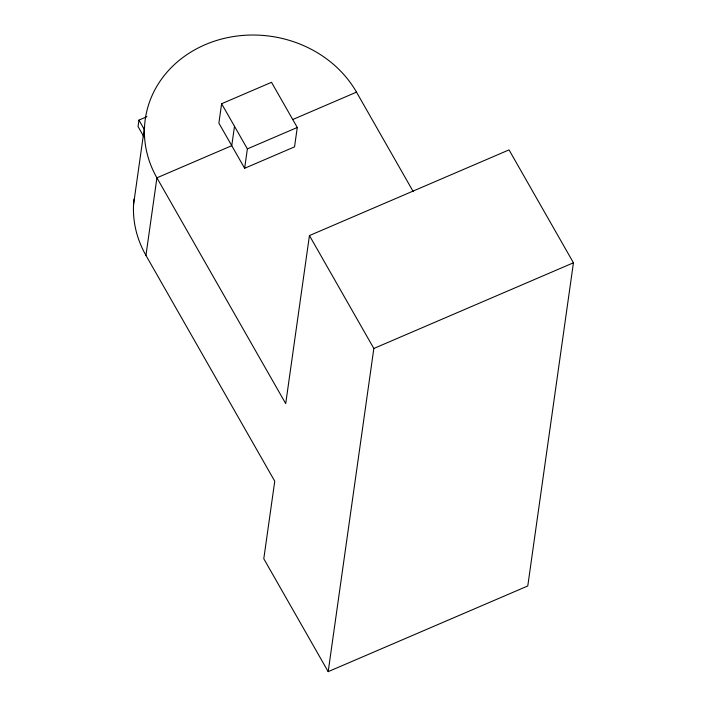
<?xml version="1.0" encoding="UTF-8"?>
<svg xmlns="http://www.w3.org/2000/svg" width="707" height="707" viewBox="0 0 707 707"><rect width="100%" height="100%" fill="white"/><g stroke="black" fill="none" stroke-linecap="round" stroke-linejoin="round"><path stroke-width="1.06" d="M146.941 116.673L138.961 120.102L138.042 126.562L144.051 137.096M133.561 204.491L144.52 126.933M234.494 126.306L231.755 145.695L156.91 177.828L285.708 403.626L309.445 235.572L509.04 149.893L573.439 262.792L527.776 585.97L328.189 671.65L263.791 558.751L274.749 481.193L145.951 255.395L156.91 177.828A112.546 99.696 8 0 1 205.189 44.674A112.546 99.696 8 0 1 356.505 92.149L413.259 191.65M221.618 103.726L218.878 123.115L244.64 168.275L294.536 146.862L297.276 127.472L271.515 82.312L221.618 103.726L247.379 148.885L244.64 168.275M328.189 671.65L373.844 348.471L309.445 235.572M292.786 119.501L356.505 92.149M247.379 148.885L297.276 127.472M373.844 348.471L573.439 262.792M138.961 120.102L144.422 129.673M145.951 255.395A112.546 99.696 8 0 1 134.021 199.1"/></g></svg>
